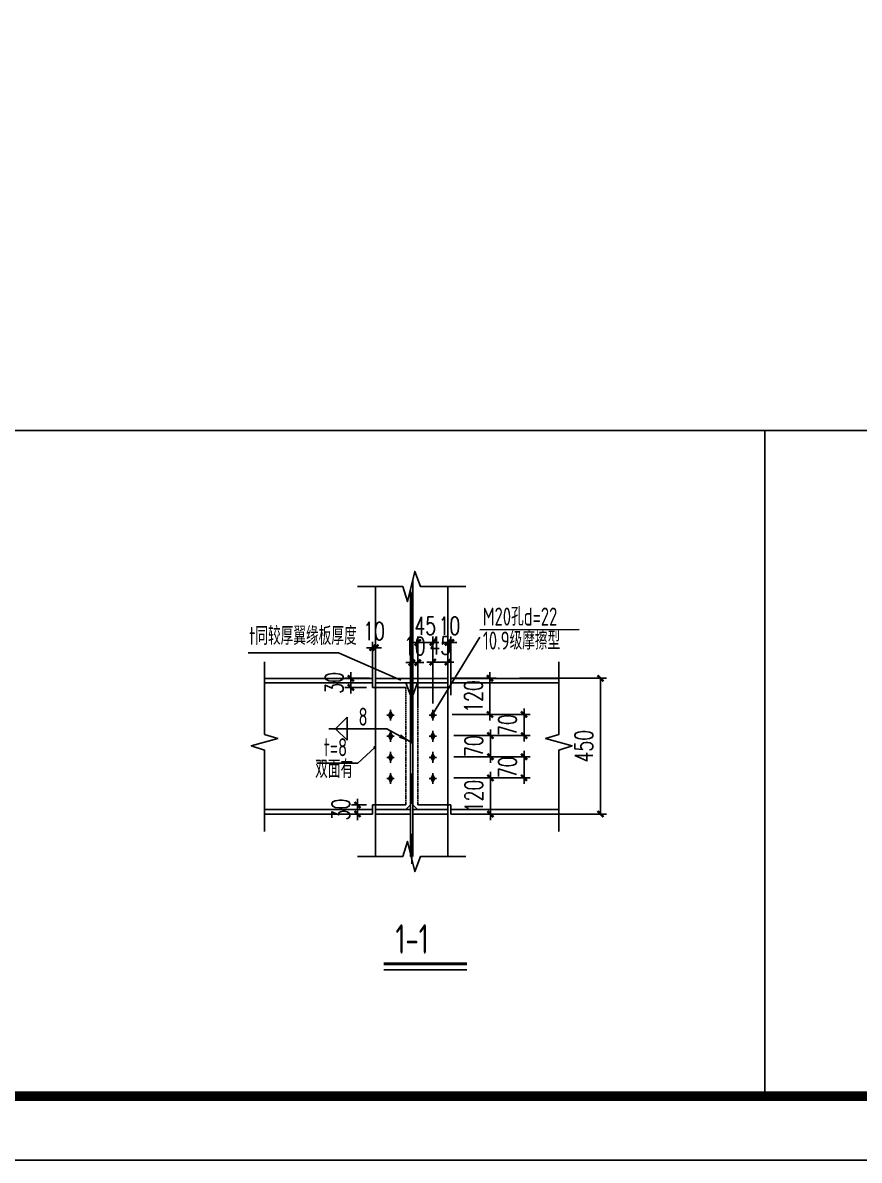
# Model space of a CAD drawing. Extents: x 180850 to 1399066, y 48356 to 327880.
# Drawn here: x 1303163 to 1317035, y 135864 to 154718 of the extents above; entities that cross this region are included whole.
import ezdxf
from ezdxf.enums import TextEntityAlignment as Align

# ---------------------------------------------------------------- set-up
doc = ezdxf.new("R2010")
doc.units = 0
doc.header["$LTSCALE"] = 1000
doc.linetypes.add('0$0$CENTERX2', pattern=[4, 2.5, -0.5, 0.5, -0.5])
doc.linetypes.add('DASH', pattern=[0.35, 0.25, -0.1])
for name, color, linetype in [('AXIS', 3, 'Continuous'), ('BOLT', 251, 'Continuous'), ('DOTE', 1, 'Continuous'), ('GL', 150, 'Continuous'), ('GZ', 50, 'Continuous'), ('NUM', 7, 'Continuous'), ('PUB_TEXT', 7, 'Continuous'), ('PUB_TITLE', 4, 'Continuous'), ('PZ', 202, 'Continuous'), ('TEXT', 7, 'Continuous'), ('WELD', 7, 'Continuous'), ('YCX', 90, 'Continuous')]:
    doc.layers.add(name, color=color, linetype=linetype)
doc.styles.add('_TCH_DIM_T3', font='SIMPLEX', dxfattribs={"width": 0.705882, "bigfont": 'GBCBIG'})
doc.styles.get("Standard").update_dxf_attribs({"font": 'gbenor.shx', "bigfont": 'gbcbig.shx'})
doc.styles.add('TSSD_Label', font='tssdeng.shx', dxfattribs={"width": 0.7, "bigfont": 'hztxt.shx'})
doc.styles.add('TSSD_Norm', font='tssdeng.shx', dxfattribs={"bigfont": 'hztxt.shx'})
doc.styles.add('标准字体', font='tssdeng.shx', dxfattribs={"width": 0.7, "bigfont": 'tssdchn.shx'})
doc.dimstyles.new('TCH_100_5', dxfattribs={"dimtxt": 297.5, "dimasz": 100, "dimexe": 100, "dimexo": 100, "dimgap": 126.25, "dimtad": 1, "dimdec": 0, "dimlfac": 0.2, "dimzin": 0, "dimdsep": 46, "dimtxsty": '_TCH_DIM_T3', "dimblk": 'ARCHTICK', "dimcen": 0.09, "dimclrd": 126, "dimclre": 126, "dimclrt": 7, "dimazin": 2, "dimtfac": 1, "dimtdec": 0, "dimtix": 1, "dimtmove": 2, "dimatfit": 3, "dimfxl": 1, "dimtolj": 1, "dimtzin": 0, "dimarcsym": 0})
doc.dimstyles.new('TSSD_LEADER_STYLE_200.0', dxfattribs={"dimtxt": 0.18, "dimasz": 200, "dimexe": 0.18, "dimexo": 0.0625, "dimgap": 0.09, "dimtad": 0, "dimtih": 1, "dimtoh": 1, "dimdec": 4, "dimzin": 0, "dimdsep": 46, "dimtxsty": 'Standard', "dimcen": 0.09, "dimadec": 0, "dimazin": 0, "dimtfac": 1, "dimtdec": 4, "dimtofl": 0, "dimtmove": 0, "dimatfit": 3, "dimfxl": 1, "dimtolj": 1, "dimtzin": 0, "dimarcsym": 0})

# ---------------------------------------------------------------- blocks, each defined once
blk = doc.blocks.new('_ArchTick')
at = {"color": 0, "linetype": 'ByBlock', "const_width": 0.4}
blk.add_lwpolyline([(-0.5, -0.5), (0.5, 0.5)], dxfattribs=at)
blk = doc.blocks.new('*D1855')
at = {"layer": 'AXIS', "color": 126, "linetype": 'ByBlock', "lineweight": -2, "transparency": 16777216}
for p, q in [((1309713, 144447), (1309613, 144447)), ((1309713, 143461), (1309713, 144547)), ((1309963, 144447), (1309713, 144447)), ((1309963, 143432), (1309963, 144547)), ((1309963, 144447), (1310063, 144447))]:
    blk.add_line(p, q, dxfattribs=at)
at = {"layer": 'Defpoints', "color": 0, "linetype": 'ByBlock', "transparency": 16777216}
for p in [(1309713, 144447), (1309713, 143361), (1309963, 143332)]:
    blk.add_point(p, dxfattribs=at)
at = {"layer": 'AXIS', "color": 126, "linetype": 'ByBlock', "lineweight": -2, "transparency": 16777216, "xscale": 100, "yscale": 100, "zscale": 100}
blk.add_blockref('_ArchTick', (1309713, 144447), dxfattribs=at)
at = {"layer": 'AXIS', "color": 126, "linetype": 'ByBlock', "lineweight": -2, "transparency": 16777216, "xscale": 100, "yscale": 100, "zscale": 100, "rotation": 180}
blk.add_blockref('_ArchTick', (1309963, 144447), dxfattribs=at)
at = {"layer": 'AXIS', "color": 7, "linetype": 'ByBlock', "transparency": 16777216, "insert": (1309838, 144722), "char_height": 297.5, "attachment_point": 5, "style": '_TCH_DIM_T3'}
blk.add_mtext('\\A1;45', dxfattribs=at)
blk = doc.blocks.new('*D1856')
at = {"layer": 'AXIS', "color": 126, "linetype": 'ByBlock', "lineweight": -2, "transparency": 16777216}
for p, q in [((1309613, 144112), (1309513, 144112)), ((1309613, 143361), (1309613, 144212)), ((1309713, 144112), (1309613, 144112)), ((1309713, 143361), (1309713, 144212)), ((1309713, 144112), (1309813, 144112))]:
    blk.add_line(p, q, dxfattribs=at)
at = {"layer": 'Defpoints', "color": 0, "linetype": 'ByBlock', "transparency": 16777216}
for p in [(1309613, 144112), (1309613, 143261), (1309713, 143261)]:
    blk.add_point(p, dxfattribs=at)
at = {"layer": 'AXIS', "color": 126, "linetype": 'ByBlock', "lineweight": -2, "transparency": 16777216, "xscale": 100, "yscale": 100, "zscale": 100}
blk.add_blockref('_ArchTick', (1309613, 144112), dxfattribs=at)
at = {"layer": 'AXIS', "color": 126, "linetype": 'ByBlock', "lineweight": -2, "transparency": 16777216, "xscale": 100, "yscale": 100, "zscale": 100, "rotation": 180}
blk.add_blockref('_ArchTick', (1309713, 144112), dxfattribs=at)
at = {"layer": 'AXIS', "color": 7, "linetype": 'ByBlock', "transparency": 16777216, "insert": (1309663, 144387), "char_height": 297.5, "attachment_point": 5, "style": '_TCH_DIM_T3'}
blk.add_mtext('\\A1;10', dxfattribs=at)
blk = doc.blocks.new('*D1857')
at = {"layer": 'AXIS', "color": 126, "linetype": 'ByBlock', "lineweight": -2, "transparency": 16777216}
for p, q in [((1311400, 143852), (1312844, 143852)), ((1312744, 143852), (1312744, 141602)), ((1311400, 141602), (1312844, 141602))]:
    blk.add_line(p, q, dxfattribs=at)
at = {"layer": 'Defpoints', "color": 0, "linetype": 'ByBlock', "transparency": 16777216}
for p in [(1311300, 143852), (1311300, 141602), (1312744, 141602)]:
    blk.add_point(p, dxfattribs=at)
at = {"layer": 'AXIS', "color": 126, "linetype": 'ByBlock', "lineweight": -2, "transparency": 16777216, "xscale": 100, "yscale": 100, "zscale": 100}
for p, rotation in [((1312744, 143852), 90), ((1312744, 141602), 270)]:
    blk.add_blockref('_ArchTick', p, dxfattribs=dict(at, rotation=rotation))
at = {"layer": 'AXIS', "color": 7, "linetype": 'ByBlock', "transparency": 16777216, "insert": (1312469, 142727), "char_height": 297.5, "attachment_point": 5, "rotation": 90, "style": '_TCH_DIM_T3'}
blk.add_mtext('\\A1;450', dxfattribs=at)
blk = doc.blocks.new('*D1858')
at = {"layer": 'AXIS', "color": 126, "linetype": 'ByBlock', "lineweight": -2, "transparency": 16777216}
for p, q in [((1310313, 142552), (1311577, 142552)), ((1311477, 142552), (1311477, 142652)), ((1311477, 142202), (1311477, 142552)), ((1310313, 142202), (1311577, 142202)), ((1311477, 142202), (1311477, 142102))]:
    blk.add_line(p, q, dxfattribs=at)
at = {"layer": 'Defpoints', "color": 0, "linetype": 'ByBlock', "transparency": 16777216}
for p in [(1310213, 142552), (1311477, 142552), (1310213, 142202)]:
    blk.add_point(p, dxfattribs=at)
at = {"layer": 'AXIS', "color": 126, "linetype": 'ByBlock', "lineweight": -2, "transparency": 16777216, "xscale": 100, "yscale": 100, "zscale": 100}
for p, rotation in [((1311477, 142552), 270), ((1311477, 142202), 90)]:
    blk.add_blockref('_ArchTick', p, dxfattribs=dict(at, rotation=rotation))
at = {"layer": 'AXIS', "color": 7, "linetype": 'ByBlock', "transparency": 16777216, "insert": (1311202, 142377), "char_height": 297.5, "attachment_point": 5, "rotation": 90, "style": '_TCH_DIM_T3'}
blk.add_mtext('\\A1;70', dxfattribs=at)
blk = doc.blocks.new('*D1859')
at = {"layer": 'AXIS', "color": 126, "linetype": 'ByBlock', "lineweight": -2, "transparency": 16777216}
for p, q in [((1310918, 142902), (1310918, 143002)), ((1310313, 142902), (1311018, 142902)), ((1310918, 142552), (1310918, 142902)), ((1310313, 142552), (1311018, 142552)), ((1310918, 142552), (1310918, 142452))]:
    blk.add_line(p, q, dxfattribs=at)
at = {"layer": 'Defpoints', "color": 0, "linetype": 'ByBlock', "transparency": 16777216}
for p in [(1310213, 142902), (1310918, 142902), (1310213, 142552)]:
    blk.add_point(p, dxfattribs=at)
at = {"layer": 'AXIS', "color": 126, "linetype": 'ByBlock', "lineweight": -2, "transparency": 16777216, "xscale": 100, "yscale": 100, "zscale": 100}
for p, rotation in [((1310918, 142902), 270), ((1310918, 142552), 90)]:
    blk.add_blockref('_ArchTick', p, dxfattribs=dict(at, rotation=rotation))
at = {"layer": 'AXIS', "color": 7, "linetype": 'ByBlock', "transparency": 16777216, "insert": (1310643, 142727), "char_height": 297.5, "attachment_point": 5, "rotation": 90, "style": '_TCH_DIM_T3'}
blk.add_mtext('\\A1;70', dxfattribs=at)
blk = doc.blocks.new('*D1860')
at = {"layer": 'AXIS', "color": 126, "linetype": 'ByBlock', "lineweight": -2, "transparency": 16777216}
for p, q in [((1311477, 143252), (1311477, 143352)), ((1310283, 143252), (1311577, 143252)), ((1311477, 142902), (1311477, 143252)), ((1310313, 142902), (1311577, 142902)), ((1311477, 142902), (1311477, 142802))]:
    blk.add_line(p, q, dxfattribs=at)
at = {"layer": 'Defpoints', "color": 0, "linetype": 'ByBlock', "transparency": 16777216}
for p in [(1310183, 143252), (1311477, 143252), (1310213, 142902)]:
    blk.add_point(p, dxfattribs=at)
at = {"layer": 'AXIS', "color": 126, "linetype": 'ByBlock', "lineweight": -2, "transparency": 16777216, "xscale": 100, "yscale": 100, "zscale": 100}
for p, rotation in [((1311477, 143252), 270), ((1311477, 142902), 90)]:
    blk.add_blockref('_ArchTick', p, dxfattribs=dict(at, rotation=rotation))
at = {"layer": 'AXIS', "color": 7, "linetype": 'ByBlock', "transparency": 16777216, "insert": (1311202, 143077), "char_height": 297.5, "attachment_point": 5, "rotation": 90, "style": '_TCH_DIM_T3'}
blk.add_mtext('\\A1;70', dxfattribs=at)
blk = doc.blocks.new('*D1861')
at = {"layer": 'AXIS', "color": 126, "linetype": 'ByBlock', "lineweight": -2, "transparency": 16777216}
for p, q in [((1310911, 143852), (1310911, 143952)), ((1310273, 143852), (1311011, 143852)), ((1310911, 143852), (1310911, 143252)), ((1310283, 143252), (1311011, 143252)), ((1310911, 143252), (1310911, 143152))]:
    blk.add_line(p, q, dxfattribs=at)
at = {"layer": 'Defpoints', "color": 0, "linetype": 'ByBlock', "transparency": 16777216}
for p in [(1310173, 143852), (1310183, 143252), (1310911, 143252)]:
    blk.add_point(p, dxfattribs=at)
at = {"layer": 'AXIS', "color": 126, "linetype": 'ByBlock', "lineweight": -2, "transparency": 16777216, "xscale": 100, "yscale": 100, "zscale": 100}
for p, rotation in [((1310911, 143852), 270), ((1310911, 143252), 90)]:
    blk.add_blockref('_ArchTick', p, dxfattribs=dict(at, rotation=rotation))
at = {"layer": 'AXIS', "color": 7, "linetype": 'ByBlock', "transparency": 16777216, "insert": (1310636, 143552), "char_height": 297.5, "attachment_point": 5, "rotation": 90, "style": '_TCH_DIM_T3'}
blk.add_mtext('\\A1;120', dxfattribs=at)
blk = doc.blocks.new('*D1862')
at = {"layer": 'AXIS', "color": 126, "linetype": 'ByBlock', "lineweight": -2, "ltscale": 0.1, "transparency": 16777216}
for p, q in [((1308604, 143852), (1308604, 143952)), ((1308913, 143852), (1308504, 143852)), ((1308863, 143700), (1308504, 143700)), ((1308604, 143852), (1308604, 143700)), ((1308604, 143700), (1308604, 143600))]:
    blk.add_line(p, q, dxfattribs=at)
at = {"layer": 'Defpoints', "color": 0, "linetype": 'ByBlock', "ltscale": 0.1, "transparency": 16777216}
for p in [(1308604, 143700), (1308963, 143700), (1309013, 143852)]:
    blk.add_point(p, dxfattribs=at)
at = {"layer": 'AXIS', "color": 126, "linetype": 'ByBlock', "lineweight": -2, "ltscale": 0.1, "transparency": 16777216, "xscale": 100, "yscale": 100, "zscale": 100}
for p, rotation in [((1308604, 143852), 270), ((1308604, 143700), 90)]:
    blk.add_blockref('_ArchTick', p, dxfattribs=dict(at, rotation=rotation))
at = {"layer": 'AXIS', "color": 7, "linetype": 'ByBlock', "ltscale": 0.1, "transparency": 16777216, "insert": (1308329, 143776), "char_height": 297.5, "attachment_point": 5, "rotation": 90, "style": '_TCH_DIM_T3'}
blk.add_mtext('\\A1;30', dxfattribs=at)
blk = doc.blocks.new('*D1863')
at = {"layer": 'AXIS', "color": 126, "linetype": 'ByBlock', "lineweight": -2, "ltscale": 0.1, "transparency": 16777216}
for p, q in [((1308713, 141753), (1308713, 141853)), ((1308863, 141753), (1308613, 141753)), ((1308863, 141602), (1308613, 141602)), ((1308713, 141602), (1308713, 141753)), ((1308713, 141602), (1308713, 141502))]:
    blk.add_line(p, q, dxfattribs=at)
at = {"layer": 'Defpoints', "color": 0, "linetype": 'ByBlock', "ltscale": 0.1, "transparency": 16777216}
for p in [(1308713, 141753), (1308963, 141753), (1308963, 141602)]:
    blk.add_point(p, dxfattribs=at)
at = {"layer": 'AXIS', "color": 126, "linetype": 'ByBlock', "lineweight": -2, "ltscale": 0.1, "transparency": 16777216, "xscale": 100, "yscale": 100, "zscale": 100}
for p, rotation in [((1308713, 141753), 270), ((1308713, 141602), 90)]:
    blk.add_blockref('_ArchTick', p, dxfattribs=dict(at, rotation=rotation))
at = {"layer": 'AXIS', "color": 7, "linetype": 'ByBlock', "ltscale": 0.1, "transparency": 16777216, "insert": (1308438, 141677), "char_height": 297.5, "attachment_point": 5, "rotation": 90, "style": '_TCH_DIM_T3'}
blk.add_mtext('\\A1;30', dxfattribs=at)
blk = doc.blocks.new('_WELD004')
at = {"color": 0, "linetype": 'ByBlock'}
for p, q in [((0, 1), (1, 0)), ((0, 0), (0, 1))]:
    blk.add_line(p, q, dxfattribs=at)
blk = doc.blocks.new('*D1864')
at = {"layer": 'AXIS', "color": 126, "linetype": 'ByBlock', "lineweight": -2, "ltscale": 0.1, "transparency": 16777216}
for p, q in [((1310213, 144447), (1310113, 144447)), ((1310213, 143675), (1310213, 144547)), ((1310263, 144447), (1310213, 144447)), ((1310263, 143675), (1310263, 144547)), ((1310263, 144447), (1310363, 144447))]:
    blk.add_line(p, q, dxfattribs=at)
at = {"layer": 'Defpoints', "color": 0, "linetype": 'ByBlock', "ltscale": 0.1, "transparency": 16777216}
for p in [(1310213, 144447), (1310213, 143575), (1310263, 143575)]:
    blk.add_point(p, dxfattribs=at)
at = {"layer": 'AXIS', "color": 126, "linetype": 'ByBlock', "lineweight": -2, "ltscale": 0.1, "transparency": 16777216, "xscale": 100, "yscale": 100, "zscale": 100}
blk.add_blockref('_ArchTick', (1310213, 144447), dxfattribs=at)
at = {"layer": 'AXIS', "color": 126, "linetype": 'ByBlock', "lineweight": -2, "ltscale": 0.1, "transparency": 16777216, "xscale": 100, "yscale": 100, "zscale": 100, "rotation": 180}
blk.add_blockref('_ArchTick', (1310263, 144447), dxfattribs=at)
at = {"layer": 'AXIS', "color": 7, "linetype": 'ByBlock', "ltscale": 0.1, "transparency": 16777216, "insert": (1310238, 144722), "char_height": 297.5, "attachment_point": 5, "style": '_TCH_DIM_T3'}
blk.add_mtext('\\A1;10', dxfattribs=at)
blk = doc.blocks.new('*D1865')
at = {"layer": 'AXIS', "color": 126, "linetype": 'ByBlock', "lineweight": -2, "transparency": 16777216}
for p, q in [((1310313, 142201), (1311018, 142201)), ((1310918, 142201), (1310918, 142301)), ((1310918, 142201), (1310918, 141602)), ((1310313, 141602), (1311018, 141602)), ((1310918, 141602), (1310918, 141502))]:
    blk.add_line(p, q, dxfattribs=at)
at = {"layer": 'Defpoints', "color": 0, "linetype": 'ByBlock', "transparency": 16777216}
for p in [(1310213, 142201), (1310213, 141602), (1310918, 141602)]:
    blk.add_point(p, dxfattribs=at)
at = {"layer": 'AXIS', "color": 126, "linetype": 'ByBlock', "lineweight": -2, "transparency": 16777216, "xscale": 100, "yscale": 100, "zscale": 100}
for p, rotation in [((1310918, 142201), 270), ((1310918, 141602), 90)]:
    blk.add_blockref('_ArchTick', p, dxfattribs=dict(at, rotation=rotation))
at = {"layer": 'AXIS', "color": 7, "linetype": 'ByBlock', "transparency": 16777216, "insert": (1310643, 141901), "char_height": 297.5, "attachment_point": 5, "rotation": 90, "style": '_TCH_DIM_T3'}
blk.add_mtext('\\A1;120', dxfattribs=at)
blk = doc.blocks.new('*D1872')
at = {"layer": 'AXIS', "color": 126, "linetype": 'ByBlock', "lineweight": -2, "transparency": 16777216}
for p, q in [((1309963, 144120), (1309863, 144120)), ((1309963, 143432), (1309963, 144220)), ((1309963, 144120), (1310213, 144120)), ((1310213, 143461), (1310213, 144220)), ((1310213, 144120), (1310313, 144120))]:
    blk.add_line(p, q, dxfattribs=at)
at = {"layer": 'Defpoints', "color": 0, "linetype": 'ByBlock', "transparency": 16777216}
for p in [(1310213, 144120), (1309963, 143332), (1310213, 143361)]:
    blk.add_point(p, dxfattribs=at)
at = {"layer": 'AXIS', "color": 126, "linetype": 'ByBlock', "lineweight": -2, "transparency": 16777216, "xscale": 100, "yscale": 100, "zscale": 100}
blk.add_blockref('_ArchTick', (1309963, 144120), dxfattribs=at)
at = {"layer": 'AXIS', "color": 126, "linetype": 'ByBlock', "lineweight": -2, "transparency": 16777216, "xscale": 100, "yscale": 100, "zscale": 100, "rotation": 180}
blk.add_blockref('_ArchTick', (1310213, 144120), dxfattribs=at)
at = {"layer": 'AXIS', "color": 7, "linetype": 'ByBlock', "transparency": 16777216, "insert": (1310088, 144395), "char_height": 297.5, "attachment_point": 5, "style": '_TCH_DIM_T3'}
blk.add_mtext('\\A1;45', dxfattribs=at)
blk = doc.blocks.new('*D1875')
at = {"layer": 'AXIS', "color": 126, "linetype": 'ByBlock', "lineweight": -2, "transparency": 16777216}
for p, q in [((1308963, 143800), (1308963, 144459)), ((1309013, 143800), (1309013, 144459)), ((1308963, 144359), (1308863, 144359)), ((1308963, 144359), (1309013, 144359)), ((1309013, 144359), (1309113, 144359))]:
    blk.add_line(p, q, dxfattribs=at)
at = {"layer": 'Defpoints', "color": 0, "linetype": 'ByBlock', "transparency": 16777216}
for p in [(1309013, 144359), (1308963, 143700), (1309013, 143700)]:
    blk.add_point(p, dxfattribs=at)
at = {"layer": 'AXIS', "color": 126, "linetype": 'ByBlock', "lineweight": -2, "transparency": 16777216, "xscale": 100, "yscale": 100, "zscale": 100}
blk.add_blockref('_ArchTick', (1308963, 144359), dxfattribs=at)
at = {"layer": 'AXIS', "color": 126, "linetype": 'ByBlock', "lineweight": -2, "transparency": 16777216, "xscale": 100, "yscale": 100, "zscale": 100, "rotation": 180}
blk.add_blockref('_ArchTick', (1309013, 144359), dxfattribs=at)
at = {"layer": 'AXIS', "color": 7, "linetype": 'ByBlock', "transparency": 16777216, "insert": (1308988, 144634), "char_height": 297.5, "attachment_point": 5, "style": '_TCH_DIM_T3'}
blk.add_mtext('\\A1;10', dxfattribs=at)

msp = doc.modelspace()

# ---------------------------------------------------------------- hatches: boundary and pattern name
at = {"layer": 'BOLT'}
for points in [[(1309263.08, 143301.74), (1309293.08, 143241.74), (1309263.08, 143181.74), (1309233.08, 143241.74)], [(1309963.08, 143301.74), (1309933.08, 143241.74), (1309963.08, 143181.74), (1309993.08, 143241.74)], [(1309263.08, 142951.74), (1309293.08, 142891.74), (1309263.08, 142831.74), (1309233.08, 142891.74)], [(1309963.08, 142951.74), (1309933.08, 142891.74), (1309963.08, 142831.74), (1309993.08, 142891.74)], [(1309263.08, 142601.74), (1309293.08, 142541.74), (1309263.08, 142481.74), (1309233.08, 142541.74)], [(1309963.08, 142601.74), (1309933.08, 142541.74), (1309963.08, 142481.74), (1309993.08, 142541.74)], [(1309263.08, 142251.74), (1309293.08, 142191.74), (1309263.08, 142131.74), (1309233.08, 142191.74)], [(1309963.08, 142251.74), (1309933.08, 142191.74), (1309963.08, 142131.74), (1309993.08, 142191.74)]]:
    msp.add_hatch(color=256, dxfattribs=at).paths.add_polyline_path(points)

# ---------------------------------------------------------------- linework, layer by layer
at = {"layer": 'AXIS'}
for p, q in [((1290267.38, 147959.33), (1390581.03, 147959.33)), ((1315470, 147959.33), (1315470, 136924.44)), ((1312391.33, 144660.15), (1310742.73, 144656.68)), ((1309958.08, 143251.62), (1310742.73, 144531.68))]:
    msp.add_line(p, q, dxfattribs=at)
at = {"layer": 'BOLT'}
for p, q in [((1309263.08, 143301.74), (1309233.08, 143241.74)), ((1309263.08, 143331.74), (1309263.08, 143151.74)), ((1309263.08, 143301.74), (1309293.08, 143241.74)), ((1309963.08, 143301.74), (1309933.08, 143241.74)), ((1309963.08, 143331.74), (1309963.08, 143151.74)), ((1309963.08, 143301.74), (1309993.08, 143241.74)), ((1309323.08, 143241.74), (1309203.08, 143241.74)), ((1309263.08, 143181.74), (1309233.08, 143241.74)), ((1309263.08, 143181.74), (1309293.08, 143241.74)), ((1309903.08, 143241.74), (1310023.08, 143241.74)), ((1309963.08, 143181.74), (1309933.08, 143241.74)), ((1309963.08, 143181.74), (1309993.08, 143241.74)), ((1309263.08, 142951.74), (1309233.08, 142891.74)), ((1309263.08, 142981.74), (1309263.08, 142801.74)), ((1309263.08, 142951.74), (1309293.08, 142891.74)), ((1309963.08, 142951.74), (1309933.08, 142891.74)), ((1309963.08, 142981.74), (1309963.08, 142801.74)), ((1309963.08, 142951.74), (1309993.08, 142891.74)), ((1309323.08, 142891.74), (1309203.08, 142891.74)), ((1309263.08, 142831.74), (1309233.08, 142891.74)), ((1309263.08, 142831.74), (1309293.08, 142891.74)), ((1309903.08, 142891.74), (1310023.08, 142891.74)), ((1309963.08, 142831.74), (1309933.08, 142891.74)), ((1309963.08, 142831.74), (1309993.08, 142891.74)), ((1309323.08, 142541.74), (1309203.08, 142541.74)), ((1309263.08, 142601.74), (1309233.08, 142541.74)), ((1309263.08, 142481.74), (1309233.08, 142541.74)), ((1309263.08, 142631.74), (1309263.08, 142451.74)), ((1309263.08, 142601.74), (1309293.08, 142541.74)), ((1309263.08, 142481.74), (1309293.08, 142541.74)), ((1309903.08, 142541.74), (1310023.08, 142541.74)), ((1309963.08, 142601.74), (1309933.08, 142541.74)), ((1309963.08, 142481.74), (1309933.08, 142541.74)), ((1309963.08, 142631.74), (1309963.08, 142451.74)), ((1309963.08, 142601.74), (1309993.08, 142541.74)), ((1309963.08, 142481.74), (1309993.08, 142541.74)), ((1309323.08, 142191.74), (1309203.08, 142191.74)), ((1309263.08, 142251.74), (1309233.08, 142191.74)), ((1309263.08, 142131.74), (1309233.08, 142191.74)), ((1309263.08, 142281.74), (1309263.08, 142101.74)), ((1309263.08, 142251.74), (1309293.08, 142191.74)), ((1309263.08, 142131.74), (1309293.08, 142191.74)), ((1309903.08, 142191.74), (1310023.08, 142191.74)), ((1309963.08, 142251.74), (1309933.08, 142191.74)), ((1309963.08, 142131.74), (1309933.08, 142191.74)), ((1309963.08, 142281.74), (1309963.08, 142101.74)), ((1309963.08, 142251.74), (1309993.08, 142191.74)), ((1309963.08, 142131.74), (1309993.08, 142191.74))]:
    msp.add_line(p, q, dxfattribs=at)
at = {"layer": 'DOTE', "color": 8, "linetype": '0$0$CENTERX2'}
msp.add_line((1309613.08, 145273.24), (1309613.08, 140777.26), dxfattribs=at)
at = {"layer": 'GL'}
for p, q in [((1307172.22, 143851.62), (1308963.08, 143851.62)), ((1307172.22, 143774.96), (1308963.08, 143774.96)), ((1308963.08, 143851.62), (1308963.08, 143699.96)), ((1308963.08, 143699.96), (1309513.08, 143699.96)), ((1310263.08, 143699.96), (1309713.08, 143699.96)), ((1312053.94, 143851.62), (1310263.08, 143851.62)), ((1310263.08, 143851.62), (1310263.08, 143574.96)), ((1312053.94, 143774.96), (1310263.08, 143774.96)), ((1307172.22, 141678.29), (1308963.08, 141678.29)), ((1307172.22, 141601.62), (1308963.08, 141601.62)), ((1308963.08, 141601.62), (1308963.08, 141753.29)), ((1308963.08, 141753.29), (1309513.08, 141753.29)), ((1310263.08, 141753.29), (1309713.08, 141753.29)), ((1310263.08, 141601.62), (1310263.08, 141753.29)), ((1312053.94, 141678.29), (1310263.08, 141678.29)), ((1312053.94, 141601.62), (1310263.08, 141601.62))]:
    msp.add_line(p, q, dxfattribs=at)
for points in [[(1307172.22, 144123.18), (1307172.22, 142923.18), (1307392.22, 142853.18), (1306952.22, 142733.18), (1307172.22, 142663.18), (1307172.22, 141313.18)], [(1312053.94, 144123.18), (1312053.94, 142923.18), (1311833.94, 142853.18), (1312273.94, 142733.18), (1312053.94, 142663.18), (1312053.94, 141313.18)]]:
    msp.add_lwpolyline(points, dxfattribs=at)
at = {"layer": 'GZ'}
for p, q in [((1309013.08, 145373.65), (1309013.08, 143574.96)), ((1309633.08, 145495.07), (1309633.08, 140899.06)), ((1310213.08, 145373.65), (1310213.08, 143574.96)), ((1309593.08, 145326.24), (1309593.08, 140899.06)), ((1310263.08, 143851.62), (1310263.08, 143574.96)), ((1309013.08, 141753.29), (1309013.08, 140899.06)), ((1310213.08, 141753.29), (1310213.08, 140899.06))]:
    msp.add_line(p, q, dxfattribs=at)
at = {"layer": 'GZ', "linetype": 'DASH', "ltscale": 0.1}
for p, q in [((1309013.08, 143699.96), (1309013.08, 141753.29)), ((1310213.08, 143699.96), (1310213.08, 141753.29)), ((1310213.08, 143699.96), (1310213.08, 141753.29))]:
    msp.add_line(p, q, dxfattribs=at)
at = {"layer": 'GZ', "color": 5, "linetype": 'DASH', "ltscale": 0.1}
for p, q in [((1309513.08, 143699.96), (1309513.08, 141753.29)), ((1309713.08, 143699.96), (1309713.08, 141753.29))]:
    msp.add_line(p, q, dxfattribs=at)
at = {"layer": 'GZ'}
for points in [[(1308713.08, 145373.65), (1309013.08, 145373.65), (1309465.08, 145373.65), (1309545.08, 145123.65), (1309663.4, 145623.02), (1309761.08, 145373.65), (1310213.08, 145373.65), (1310513.08, 145373.65)], [(1308713.08, 140899.06), (1309013.08, 140899.06), (1309465.08, 140899.06), (1309545.08, 141149.06), (1309663.4, 140649.69), (1309761.08, 140899.06), (1310213.08, 140899.06), (1310513.08, 140899.06)]]:
    msp.add_lwpolyline(points, dxfattribs=at)
at = {"layer": 'NUM', "const_width": 50}
msp.add_lwpolyline([(1309150.67, 139118.42), (1310529.13, 139118.42)], dxfattribs=at)
at = {"layer": 'NUM'}
msp.add_lwpolyline([(1309150.67, 139018.42), (1310529.13, 139018.42)], dxfattribs=at)
at = {"layer": 'PUB_TITLE'}
msp.add_lwpolyline([(1287615.87, 198863.75), (1399065.87, 198863.81), (1399065.87, 135863.88), (1287615.87, 135863.81)], close=True, dxfattribs=at)
at = {"layer": 'PUB_TITLE', "const_width": 159.09}
msp.add_lwpolyline([(1290267.38, 136924.42), (1290267.38, 197803.14), (1398005.26, 197803.21), (1398005.26, 136924.48)], close=True, dxfattribs=at)
at = {"layer": 'PZ'}
for points in [[(1309013.08, 143774.96), (1309593.08, 143774.96), (1309593.08, 143851.62), (1309013.08, 143851.62)], [(1309518.08, 143774.95), (1309013.08, 143774.96), (1309013.08, 141678.29), (1309518.08, 141678.29), (1309593.08, 141753.29), (1309593.08, 143574.95)], [(1310213.08, 143774.96), (1309633.08, 143774.96), (1309633.08, 143851.62), (1310213.08, 143851.62)], [(1309708.08, 143774.95), (1310213.08, 143774.96), (1310213.08, 141678.29), (1309708.08, 141678.29), (1309633.08, 141753.29), (1309633.08, 143574.95)], [(1309013.08, 141678.29), (1309593.08, 141678.29), (1309593.08, 141601.62), (1309013.08, 141601.62)], [(1310213.08, 141678.29), (1309633.08, 141678.29), (1309633.08, 141601.62), (1310213.08, 141601.62)]]:
    msp.add_lwpolyline(points, close=True, dxfattribs=at)
at = {"layer": 'WELD'}
msp.add_line((1309199.96, 143016.09), (1308238.17, 143016.09), dxfattribs=at)
at = {"layer": 'YCX'}
for p, q in [((1306901.99, 144272.94), (1308396.5, 144272.94)), ((1308396.5, 144272.94), (1309434.95, 143819.03)), ((1308718.31, 142446.91), (1309000.58, 142706.14)), ((1308718.31, 142446.91), (1308039.72, 142446.91))]:
    msp.add_line(p, q, dxfattribs=at)
at = {"layer": 'YCX', "const_width": 25}
msp.add_lwpolyline([(1309013.08, 142706.14, -1), (1308988.08, 142706.14, -1)], format="xyb", close=True, dxfattribs=at)

# ---------------------------------------------------------------- block references
at = {"layer": 'WELD', "xscale": -192, "yscale": 192, "zscale": 192}
msp.add_blockref('_WELD004', (1308543.73, 143016.09), dxfattribs=at)
at = {"layer": 'WELD', "xscale": 192, "yscale": 192, "zscale": 192, "rotation": 180}
msp.add_blockref('_WELD004', (1308543.73, 143016.09), dxfattribs=at)

# ---------------------------------------------------------------- texts
at = {"layer": 'PUB_TEXT', "style": '标准字体', "width": 0.7}
msp.add_text('1-1', height=490, dxfattribs=at).set_placement((1309343.91, 139286.06))
at = {"layer": 'TEXT', "width": 0.7}
for s, style, p in [('M20孔d=22 ', 'TSSD_Norm', (1310791.2, 144725.46)), ('10.9级摩擦型 ', 'TSSD_Norm', (1310791.87, 144327.79)), ('8', 'TSSD_Label', (1308730.48, 143066.09))]:
    msp.add_text(s, height=300, dxfattribs=dict(at, style=style)).set_placement(p)
at = {"layer": 'TEXT', "style": 'TSSD_Norm', "width": 0.7}
for s, p in [('t同较厚翼缘板厚度', (1307809.1, 144315.86)), ('t=8', (1308348.4, 142469.72)), ('双面有', (1308326.98, 142107.74))]:
    msp.add_text(s, height=300, dxfattribs=at).set_placement(p, align=Align.BOTTOM_CENTER)

# ---------------------------------------------------------------- dimensions: what is measured, and where the dimension line sits
at = {"layer": 'AXIS', "linetype": 'ByBlock'}
for base, p1, p2, text, picture, middle in [((1309013.08, 144358.56), (1308963.08, 143699.96), (1309013.08, 143699.96), '10', '*D1875', (1308988.08, 144633.56)), ((1310213.08, 144120.27), (1309963.08, 143331.74), (1310213.08, 143360.76), '45', '*D1872', (1310088.08, 144395.27))]:
    dim = msp.add_linear_dim(base=base, p1=p1, p2=p2, text=text, dimstyle='TCH_100_5', dxfattribs=at)
    dim.commit()
    dim.dimension.update_dxf_attribs({"geometry": picture, "text_midpoint": middle})
for base, p1, p2, text, picture, middle in [((1309713.08, 144447.35), (1309963.08, 143331.74), (1309713.08, 143360.76), '45', '*D1855', (1309838.08, 144722.35)), ((1309613.08, 144111.54), (1309713.08, 143261.02), (1309613.08, 143261.02), '10', '*D1856', (1309663.08, 144386.54))]:
    dim = msp.add_linear_dim(base=base, p1=p1, p2=p2, angle=180, text=text, dimstyle='TCH_100_5', dxfattribs=at)
    dim.commit()
    dim.dimension.update_dxf_attribs({"geometry": picture, "text_midpoint": middle})
at = {"layer": 'AXIS', "linetype": 'ByBlock', "ltscale": 0.1}
dim = msp.add_linear_dim(base=(1310213.08, 144447.35), p1=(1310263.08, 143574.96), p2=(1310213.08, 143574.96), dimstyle='TCH_100_5', dxfattribs=at)
dim.commit()
dim.dimension.update_dxf_attribs({"geometry": '*D1864', "text_midpoint": (1310238.08, 144722.35)})
for base, p1, p2, angle, picture, middle in [((1308604.11, 143699.96), (1309013.08, 143851.62), (1308963.08, 143699.96), 90, '*D1862', (1308329.11, 143775.79)), ((1308712.59, 141753.29), (1308963.08, 141601.62), (1308963.08, 141753.29), 270, '*D1863', (1308437.59, 141677.46))]:
    dim = msp.add_linear_dim(base=base, p1=p1, p2=p2, angle=angle, dimstyle='TCH_100_5', dxfattribs=at)
    dim.commit()
    dim.dimension.update_dxf_attribs({"geometry": picture, "text_midpoint": middle})
at = {"layer": 'AXIS', "linetype": 'ByBlock'}
for base, p1, p2, angle, picture, middle in [((1310911.2, 143251.62), (1310172.74, 143851.62), (1310183.08, 143251.62), 270, '*D1861', (1310636.2, 143551.62)), ((1312743.94, 141601.62), (1311300.49, 143851.62), (1311300.49, 141601.62), 90, '*D1857', (1312468.94, 142726.62)), ((1311477.26, 143251.62), (1310213.08, 142901.62), (1310183.08, 143251.62), 90, '*D1860', (1311202.26, 143076.62)), ((1310917.71, 142901.62), (1310213.08, 142551.62), (1310213.08, 142901.62), 90, '*D1859', (1310642.71, 142726.62)), ((1311477.26, 142551.62), (1310213.08, 142201.62), (1310213.08, 142551.62), 90, '*D1858', (1311202.26, 142376.62)), ((1310917.71, 141601.62), (1310213.08, 142201.18), (1310213.08, 141601.62), 270, '*D1865', (1310642.71, 141901.4))]:
    dim = msp.add_linear_dim(base=base, p1=p1, p2=p2, angle=angle, dimstyle='TCH_100_5', dxfattribs=at)
    dim.commit()
    dim.dimension.update_dxf_attribs({"geometry": picture, "text_midpoint": middle})

# ---------------------------------------------------------------- leaders
at = {"layer": 'WELD'}
msp.add_leader([(1309593.08, 142798.54), (1309199.96, 143016.09)], dimstyle='TSSD_LEADER_STYLE_200.0', dxfattribs=at)

doc.saveas('drawing.dxf')
